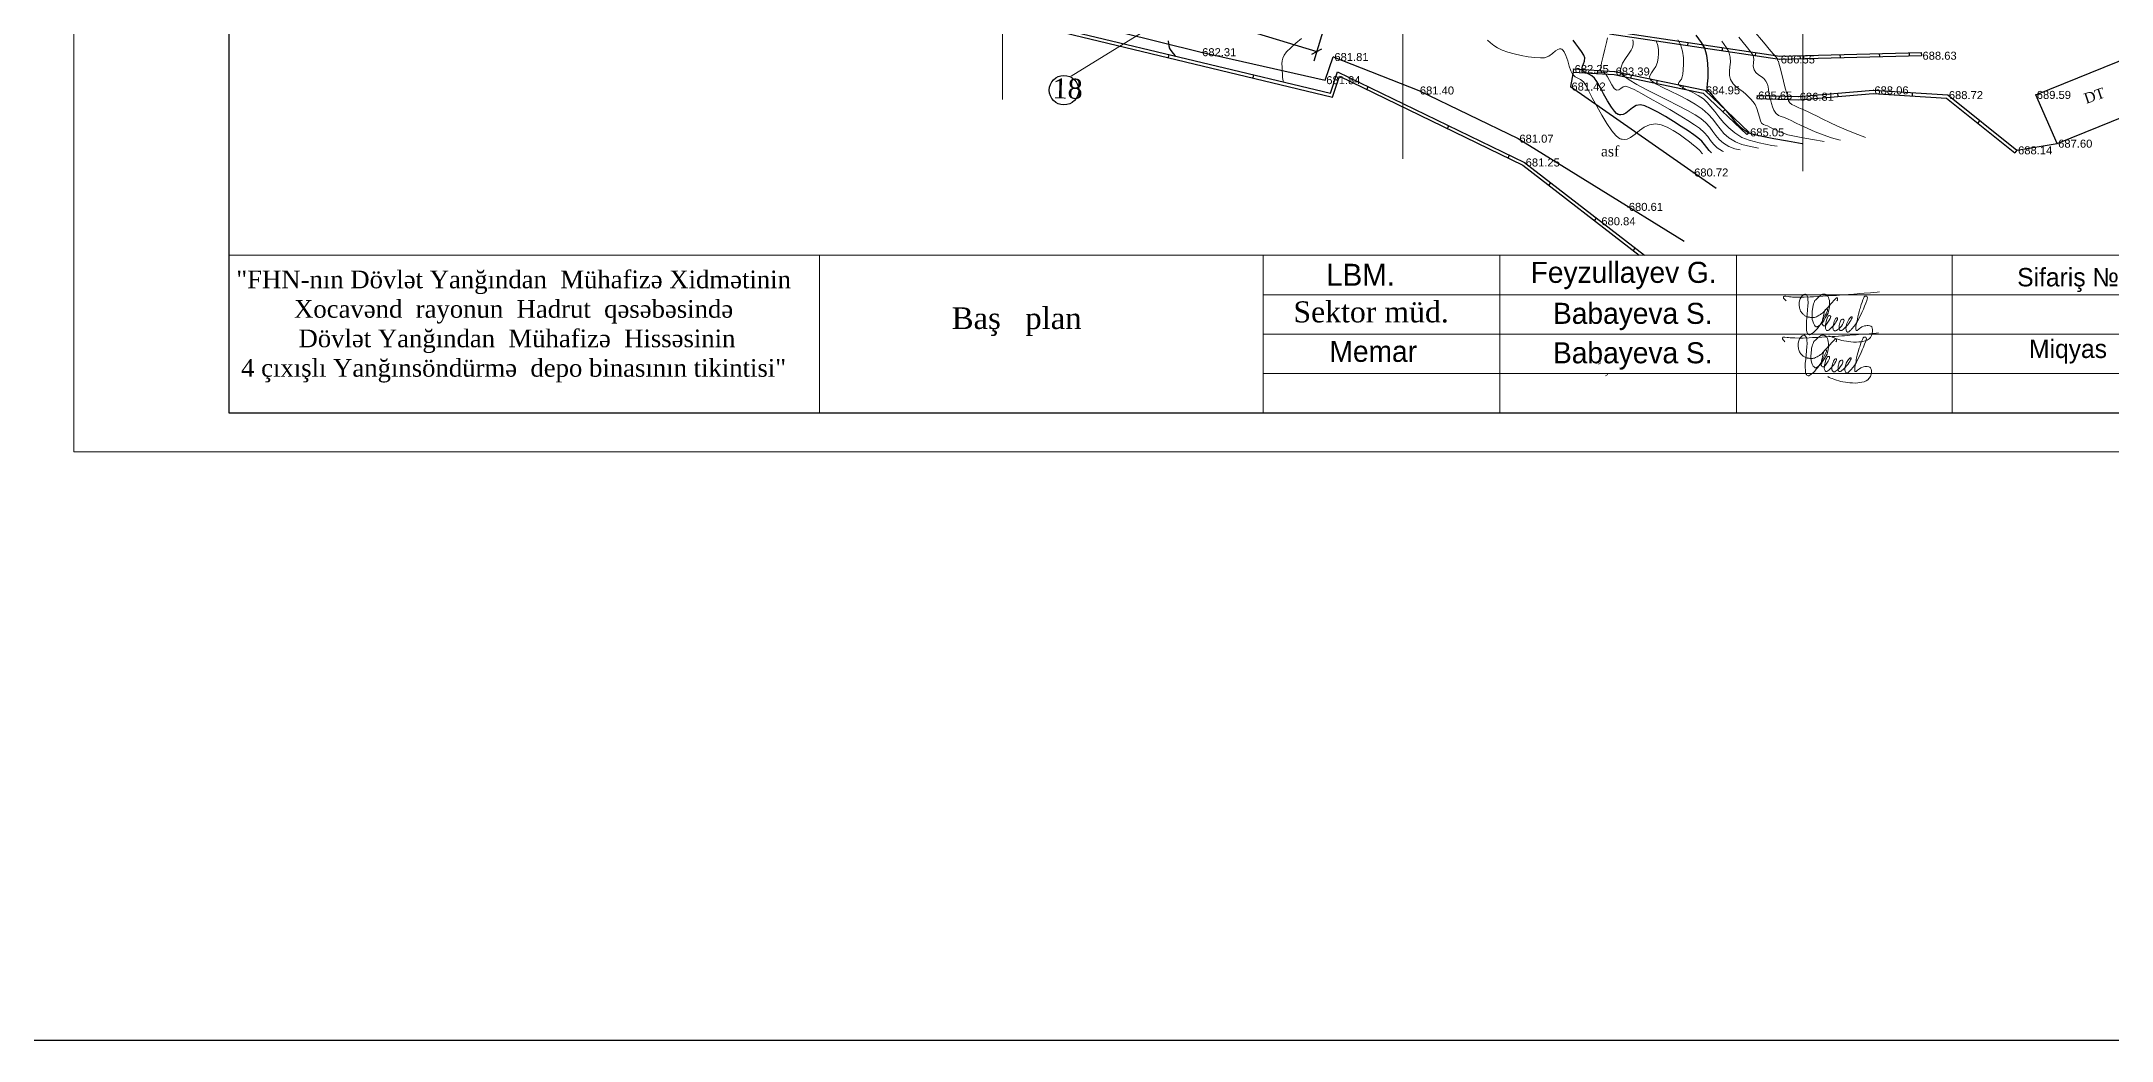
# Model space of a CAD drawing. Header units: feet. Extents: x 3381 to 683784, y 675186 to 4376258.
# Drawn here: x 683190 to 683448.7, y 4375630.3 to 4375755.2 of the extents above; entities that cross this region are included whole.
import ezdxf

# ---------------------------------------------------------------- set-up
doc = ezdxf.new("R2010")
doc.units = ezdxf.units.FT
doc.header["$MEASUREMENT"] = 0
doc.header["$PDMODE"] = 34
doc.header["$PDSIZE"] = 0.01
doc.linetypes.add('DUZ', pattern=[0])
doc.layers.get('0').update_dxf_attribs({"linetype": 'CONTINUOUS'})
doc.layers.get('Defpoints').update_dxf_attribs({"linetype": 'CONTINUOUS'})
for name, color, linetype in [('0_Point_Height', 2, 'CONTINUOUS'), ('0_Point_Point', 7, 'CONTINUOUS'), ('Layer8', 7, 'CONTINUOUS'), ('ramka', 7, 'CONTINUOUS'), ('Yazilar', 7, 'CONTINUOUS'), ('Гидроизоляция', 7, 'CONTINUOUS')]:
    doc.layers.add(name, color=color, linetype=linetype)
for name, color, linetype, lineweight in [('0_Ном._пера__110', 7, 'CONTINUOUS', 200), ('ANA HORIZONTAL', 24, 'CONTINUOUS', 30), ('das tikili_Ном._пера__29', 29, 'CONTINUOUS', 18), ('HORIZANTAL', 24, 'CONTINUOUS', 13), ('km setka', 170, 'CONTINUOUS', 15), ('перегородка_Ном._пера__1', 7, 'CONTINUOUS', 13), ('размер2_Ном._пера__1', 7, 'CONTINUOUS', 13), ('ШТАМП ЙАЗЫСЫ_Ном._пера__1_Ном._пера__1', 7, 'CONTINUOUS', 13)]:
    doc.layers.add(name, color=color, linetype=linetype, lineweight=lineweight)
doc.styles.get("Standard").update_dxf_attribs({"font": 'arial.ttf', "height": 2})
doc.styles.add('style5', font='ariall.ttf', dxfattribs={"height": 400})
doc.styles.add('Times New  Roman', font='times.ttf')
doc.styles.add('СГЕНЕРИР_СТИЛЬ_1', font='a3ar(la).ttf')
doc.styles.add('СГЕНЕРИР_СТИЛЬ_2', font='arial.ttf')
doc.dimstyles.new('ISO-25', dxfattribs={"dimtxt": 2, "dimasz": 1, "dimexe": 1.25, "dimexo": 0.625, "dimtad": 1, "dimtxsty": 'Standard', "dimblk": 'OBLIQUE', "dimcen": 2.5, "dimadec": 0, "dimazin": 0, "dimtfac": 1, "dimtmove": 0, "dimatfit": 3, "dimldrblk": 'OBLIQUE', "dimfxl": 1, "dimarcsym": 0})

# ---------------------------------------------------------------- blocks, each defined once
blk = doc.blocks.new('_Oblique')
at = {"color": 0, "linetype": 'ByBlock', "lineweight": -2}
blk.add_line((-0.5, -0.5), (0.5, 0.5), dxfattribs=at)
blk = doc.blocks.new('*D132')
at = {"color": 0, "lineweight": -2, "transparency": 16777216}
for p, q in [((683258.51, 4375785.67), (683257, 4375780.71)), ((683257.36, 4375781.9), (683349.36, 4375753.9)), ((683350.51, 4375757.67), (683349, 4375752.71))]:
    blk.add_line(p, q, dxfattribs=at)
at = {"layer": 'Defpoints', "color": 0, "lineweight": 30, "transparency": 16777216}
for p in [(683258.69, 4375786.27), (683350.69, 4375758.27), (683349.36, 4375753.9)]:
    blk.add_point(p, dxfattribs=at)
at = {"color": 0, "lineweight": -2, "transparency": 16777216}
for p, rotation in [((683257.36, 4375781.9), 163.072486935853), ((683349.36, 4375753.9), 343.072486935853)]:
    blk.add_blockref('_Oblique', p, dxfattribs=dict(at, rotation=rotation))
at = {"color": 0, "lineweight": 18, "transparency": 16777216, "insert": (683303.89, 4375769.65), "char_height": 2, "attachment_point": 5, "rotation": 343.0725}
blk.add_mtext('96,17', dxfattribs=at)

msp = doc.modelspace()

# ---------------------------------------------------------------- linework, layer by layer
at = {"linetype": 'Continuous'}
for p, q in [((683385.944, 4375756.105, 683.035), (683407.213, 4375752.924, 686.546)), ((683386.003, 4375756.501, 683.035), (683407.238, 4375753.325, 686.54)), ((683395.723, 4375755.047), (683395.708, 4375754.645)), ((683330.869, 4375753.529), (683330.789, 4375753.137)), ((683400.049, 4375754.4), (683400.018, 4375754)), ((683404.212, 4375753.777), (683404.166, 4375753.38)), ((683407.213, 4375752.924, 686.546), (683424.927, 4375753.388, 688.633)), ((683407.238, 4375753.325, 686.55), (683424.917, 4375753.788, 688.633)), ((683409.754, 4375753.391), (683409.781, 4375752.991)), ((683414.733, 4375753.521), (683414.763, 4375753.122)), ((683419.658, 4375753.65), (683419.694, 4375753.251)), ((683423.387, 4375753.748), (683423.414, 4375753.348)), ((683424.917, 4375753.788, 688.633), (683424.927, 4375753.388, 688.633)), ((683439.212, 4375748.492, 689.594), (683451.251, 4375753.356, 688.984)), ((683341.44, 4375750.99), (683341.36, 4375750.598)), ((683381.452, 4375751.724, 682.253), (683381.428, 4375751.325, 682.253)), ((683381.428, 4375751.325, 682.253), (683386.522, 4375751.023, 683.381)), ((683381.452, 4375751.724, 682.253), (683386.575, 4375751.42, 683.387)), ((683384.433, 4375751.547), (683384.409, 4375751.148)), ((683386.522, 4375751.023, 683.391), (683397.664, 4375748.696, 684.937)), ((683386.575, 4375751.42, 683.387), (683397.857, 4375749.064, 684.952)), ((683388.664, 4375750.984), (683388.6, 4375750.589)), ((683391.909, 4375750.306), (683391.838, 4375749.912)), ((683395.142, 4375749.631), (683395.068, 4375749.238)), ((683355.752, 4375749.531), (683355.604, 4375749.158)), ((683397.664, 4375748.696, 684.953), (683403.105, 4375743.524, 685.052)), ((683397.857, 4375749.064, 684.952), (683403.381, 4375743.814, 685.052)), ((683404.39, 4375748.412, 685.649), (683404.378, 4375748.012, 685.649)), ((683404.378, 4375748.012, 685.649), (683409.615, 4375747.862, 686.811)), ((683404.39, 4375748.412, 685.649), (683409.581, 4375748.26, 686.811)), ((683407.132, 4375748.332), (683407.129, 4375747.933)), ((683409.581, 4375748.26, 686.811), (683418.916, 4375749.061, 688.063)), ((683409.615, 4375747.862, 686.811), (683418.92, 4375748.66, 688.059)), ((683414.459, 4375748.679), (683414.501, 4375748.281)), ((683418.916, 4375749.061, 688.063), (683428.22, 4375748.469, 688.715)), ((683418.92, 4375748.66, 688.065), (683428.069, 4375748.078, 688.706)), ((683423.785, 4375748.751), (683423.78, 4375748.351)), ((683428.069, 4375748.078, 688.708), (683436.625, 4375741.251, 688.136)), ((683428.22, 4375748.469, 688.715), (683436.874, 4375741.564, 688.136)), ((683441.883, 4375742.398, 687.604), (683439.212, 4375748.492, 689.594)), ((683441.883, 4375742.398, 687.604), (683453.922, 4375747.262, 686.994)), ((683365.845, 4375744.644), (683365.698, 4375744.27)), ((683400.409, 4375746.638), (683400.125, 4375746.356)), ((683432.205, 4375745.289), (683431.975, 4375744.961)), ((683403.381, 4375743.814, 685.052), (683403.105, 4375743.524, 685.052)), ((683436.874, 4375741.564, 688.136), (683441.883, 4375742.398, 687.604)), ((683373.43, 4375740.971), (683373.274, 4375740.602)), ((683436.874, 4375741.564, 688.136), (683436.625, 4375741.251, 688.136)), ((683378.587, 4375737.527), (683378.372, 4375737.188)), ((683384.273, 4375733.119, 296.602), (683384.055, 4375732.782, 296.602)), ((683389.128, 4375729.356, 680.72), (683388.918, 4375729.012, 680.72))]:
    msp.add_line(p, q, dxfattribs=at)
at = {"color": 30, "linetype": 'Continuous'}
for p, q in [((683381.428, 4375751.325, 682.253), (683381.058, 4375749.535, 681.419)), ((683381.058, 4375749.535, 681.419), (683399.275, 4375736.824))]:
    msp.add_line(p, q, dxfattribs=at)
at = {"color": 2, "lineweight": 30}
msp.add_lwpolyline([(683070.69, 4376057.484), (683698.488, 4376057.484), (683698.488, 4375630.299), (683070.69, 4375630.299)], close=True, dxfattribs=at)
at = {"color": 30, "linetype": 'Continuous', "elevation": 684.227}
msp.add_lwpolyline([(683217.122, 4375782.929), (683241.078, 4375777.348), (683263.208, 4375771.592), (683282.147, 4375767.018), (683293.945, 4375764.02), (683334.903, 4375753.827), (683350.415, 4375750.334), (683351.431, 4375753.225), (683362.113, 4375749.043), (683374.548, 4375743.023), (683395.262, 4375730.22)], dxfattribs=at)
at = {"linetype": 'Continuous', "elevation": 684.355}
for points in [[(683240.816, 4375775.737), (683264.121, 4375770.082), (683319.011, 4375756.376), (683351.078, 4375748.676), (683351.974, 4375751.361), (683375.335, 4375740.048), (683390.307, 4375728.442)], [(683240.752, 4375775.341), (683264.025, 4375769.694), (683318.916, 4375755.988), (683351.341, 4375748.201), (683352.209, 4375750.802), (683375.123, 4375739.706), (683389.654, 4375728.442)]]:
    msp.add_lwpolyline(points, dxfattribs=at)
at = {"color": 7, "lineweight": 20}
msp.add_lwpolyline([(683334.861, 4375762.877), (683329.339, 4375758.151), (683331.243, 4375758.564), (683318.654, 4375750.799)], dxfattribs=at)
at = {"color": 5, "lineweight": 15}
for points in [[(683408.016, 4375722.729), (683407.853, 4375722.901), (683407.776, 4375722.981), (683407.707, 4375723.095), (683407.693, 4375723.16), (683407.693, 4375723.25), (683407.756, 4375723.306), (683407.814, 4375723.328), (683407.894, 4375723.328), (683408, 4375723.323), (683408.286, 4375723.28), (683408.445, 4375723.256), (683408.648, 4375723.235), (683408.834, 4375723.216), (683409.087, 4375723.216), (683409.265, 4375723.216), (683409.903, 4375723.203), (683410.283, 4375723.203), (683411.034, 4375723.235), (683411.457, 4375723.264), (683411.999, 4375723.296), (683412.604, 4375723.331), (683412.934, 4375723.352), (683413.248, 4375723.372), (683413.926, 4375723.419), (683414.306, 4375723.419), (683415.116, 4375723.475), (683415.456, 4375723.499), (683415.812, 4375723.523), (683416.469, 4375723.595), (683416.892, 4375723.63), (683417.218, 4375723.648), (683417.785, 4375723.695), (683418.55, 4375723.732), (683418.984, 4375723.774), (683419.406, 4375723.82), (683419.685, 4375723.871)], [(683414.368, 4375722.724), (683414.438, 4375722.824), (683414.438, 4375722.94), (683414.438, 4375722.94), (683414.438, 4375723.102), (683414.31, 4375723.102), (683414.159, 4375722.963), (683414.159, 4375722.963), (683414.039, 4375722.829), (683413.946, 4375722.726), (683413.802, 4375722.566), (683413.702, 4375722.455), (683413.588, 4375722.329), (683413.485, 4375722.214), (683413.381, 4375722.099), (683413.267, 4375721.972), (683413.149, 4375721.841), (683413.036, 4375721.715), (683412.8, 4375721.453), (683412.608, 4375721.24), (683412.505, 4375721.168), (683412.411, 4375721.103), (683412.316, 4375721.036), (683412.246, 4375720.988), (683412.166, 4375720.933), (683412.046, 4375720.868), (683411.93, 4375720.809), (683411.829, 4375720.758), (683411.695, 4375720.713), (683411.582, 4375720.675), (683411.474, 4375720.657), (683411.379, 4375720.657), (683411.29, 4375720.657), (683411.204, 4375720.662), (683411.134, 4375720.666), (683411.051, 4375720.677), (683410.966, 4375720.689), (683410.888, 4375720.7), (683410.822, 4375720.713), (683410.765, 4375720.723), (683410.715, 4375720.732), (683410.629, 4375720.768), (683410.531, 4375720.808), (683410.453, 4375720.841), (683410.374, 4375720.886), (683410.3, 4375720.936), (683410.229, 4375720.991), (683410.165, 4375721.053), (683410.103, 4375721.115), (683410.031, 4375721.189), (683409.956, 4375721.268), (683409.896, 4375721.362), (683409.832, 4375721.464), (683409.77, 4375721.627), (683409.737, 4375721.742), (683409.711, 4375721.83), (683409.692, 4375721.962), (683409.666, 4375722.171), (683409.655, 4375722.403), (683409.667, 4375722.579), (683409.729, 4375722.853), (683409.783, 4375722.984), (683409.84, 4375723.12), (683409.924, 4375723.246), (683410.041, 4375723.375), (683410.147, 4375723.472), (683410.248, 4375723.534), (683410.357, 4375723.571), (683410.435, 4375723.57), (683410.509, 4375723.533), (683410.597, 4375723.45), (683410.684, 4375723.259), (683410.727, 4375723.118), (683410.746, 4375722.927), (683410.767, 4375722.521), (683410.747, 4375722.09), (683410.711, 4375721.657), (683410.643, 4375721.009), (683410.617, 4375720.755), (683410.601, 4375720.54), (683410.576, 4375720.301), (683410.557, 4375720.013), (683410.557, 4375719.759), (683410.554, 4375719.485), (683410.564, 4375719.248), (683410.572, 4375719.06), (683410.597, 4375718.888), (683410.631, 4375718.758), (683410.685, 4375718.671), (683410.76, 4375718.579), (683410.839, 4375718.518), (683410.911, 4375718.496), (683410.977, 4375718.496), (683411.049, 4375718.527), (683411.124, 4375718.575), (683411.227, 4375718.646), (683411.328, 4375718.715), (683411.43, 4375718.793), (683411.574, 4375718.92), (683411.745, 4375719.088), (683411.929, 4375719.302), (683412.103, 4375719.526), (683412.266, 4375719.761), (683412.494, 4375720.083), (683412.595, 4375720.27), (683412.752, 4375720.602), (683412.877, 4375720.851), (683413.015, 4375721.124), (683413.146, 4375721.424), (683413.197, 4375721.54), (683413.209, 4375721.607), (683413.2, 4375721.645), (683413.18, 4375721.685), (683413.144, 4375721.713), (683413.101, 4375721.729), (683413.069, 4375721.729), (683413.009, 4375721.71), (683412.933, 4375721.654), (683412.87, 4375721.531), (683412.837, 4375721.417), (683412.794, 4375721.247), (683412.752, 4375721.082), (683412.698, 4375720.867), (683412.626, 4375720.543), (683412.586, 4375720.322), (683412.535, 4375720.034), (683412.532, 4375719.901), (683412.562, 4375719.783), (683412.631, 4375719.666), (683412.698, 4375719.614), (683412.779, 4375719.606), (683412.859, 4375719.631), (683412.966, 4375719.707), (683413.067, 4375719.817), (683413.255, 4375720.06), (683413.414, 4375720.318), (683413.535, 4375720.555), (683413.577, 4375720.657), (683413.592, 4375720.767), (683413.573, 4375720.845), (683413.517, 4375720.887), (683413.459, 4375720.903), (683413.39, 4375720.903), (683413.33, 4375720.875), (683413.287, 4375720.83), (683413.241, 4375720.756), (683413.188, 4375720.65), (683413.139, 4375720.517), (683413.086, 4375720.334), (683413.024, 4375720.121), (683412.983, 4375719.935), (683412.963, 4375719.801), (683412.939, 4375719.585), (683412.929, 4375719.43), (683412.946, 4375719.294), (683412.986, 4375719.19), (683413.021, 4375719.102), (683413.069, 4375719.051), (683413.122, 4375719.021), (683413.205, 4375719.017), (683413.26, 4375719.035), (683413.363, 4375719.092), (683413.491, 4375719.199), (683413.626, 4375719.334), (683413.736, 4375719.445), (683413.969, 4375719.699), (683414.151, 4375719.913), (683414.249, 4375720.065), (683414.368, 4375720.283), (683414.434, 4375720.427), (683414.463, 4375720.51), (683414.449, 4375720.564), (683414.419, 4375720.601), (683414.374, 4375720.617), (683414.306, 4375720.613), (683414.257, 4375720.582), (683414.203, 4375720.522), (683414.144, 4375720.43), (683414.094, 4375720.326), (683414.022, 4375720.15), (683413.969, 4375719.972), (683413.926, 4375719.74), (683413.888, 4375719.53), (683413.874, 4375719.363), (683413.881, 4375719.25), (683413.913, 4375719.175), (683413.962, 4375719.091), (683414.016, 4375719.034), (683414.079, 4375718.986), (683414.114, 4375718.98), (683414.163, 4375718.98), (683414.235, 4375719.007), (683414.328, 4375719.054), (683414.481, 4375719.158), (683414.606, 4375719.261), (683414.776, 4375719.421), (683414.923, 4375719.594), (683415.072, 4375719.803), (683415.144, 4375719.939), (683415.198, 4375720.066), (683415.238, 4375720.178), (683415.256, 4375720.285), (683415.246, 4375720.38), (683415.205, 4375720.427), (683415.148, 4375720.46), (683415.077, 4375720.46), (683414.971, 4375720.42), (683414.877, 4375720.319), (683414.806, 4375720.208), (683414.763, 4375720.083), (683414.73, 4375719.983), (683414.691, 4375719.833), (683414.665, 4375719.673), (683414.651, 4375719.577), (683414.644, 4375719.425), (683414.642, 4375719.335), (683414.652, 4375719.219), (683414.685, 4375719.14), (683414.722, 4375719.083), (683414.766, 4375719.04), (683414.829, 4375719.02), (683414.885, 4375719.02), (683414.964, 4375719.037), (683415.03, 4375719.082), (683415.139, 4375719.173), (683415.288, 4375719.295), (683415.526, 4375719.532), (683415.723, 4375719.745), (683415.866, 4375719.911), (683415.99, 4375720.106), (683416.1, 4375720.277), (683416.21, 4375720.481), (683416.268, 4375720.601), (683416.283, 4375720.674), (683416.263, 4375720.725), (683416.222, 4375720.742), (683416.164, 4375720.734), (683416.115, 4375720.696), (683416.041, 4375720.62), (683415.957, 4375720.517), (683415.873, 4375720.414), (683415.773, 4375720.26), (683415.678, 4375720.067), (683415.622, 4375719.912), (683415.581, 4375719.753), (683415.544, 4375719.591), (683415.513, 4375719.432), (683415.504, 4375719.283), (683415.513, 4375719.187), (683415.537, 4375719.062), (683415.574, 4375718.973), (683415.616, 4375718.903), (683415.671, 4375718.845), (683415.731, 4375718.824), (683415.796, 4375718.835), (683415.848, 4375718.876), (683415.952, 4375718.957), (683416.039, 4375719.03), (683416.09, 4375719.083), (683416.161, 4375719.15), (683416.293, 4375719.294), (683416.481, 4375719.539), (683416.697, 4375719.776), (683416.944, 4375720.207), (683417.137, 4375720.567), (683417.497, 4375721.29), (683417.678, 4375721.715), (683417.816, 4375722.063), (683417.965, 4375722.457), (683418.105, 4375722.803), (683418.194, 4375723.116), (683418.171, 4375723.245), (683418.12, 4375723.307), (683418.032, 4375723.334), (683417.954, 4375723.338), (683417.87, 4375723.315), (683417.796, 4375723.248), (683417.692, 4375723.046), (683417.621, 4375722.848), (683417.51, 4375722.568), (683417.414, 4375722.287), (683417.357, 4375722.107), (683417.306, 4375721.951), (683417.258, 4375721.803), (683417.201, 4375721.603), (683417.138, 4375721.379), (683417.049, 4375721.068), (683416.969, 4375720.727), (683416.929, 4375720.485), (683416.893, 4375720.262), (683416.782, 4375719.769), (683416.753, 4375719.529), (683416.744, 4375719.324), (683416.744, 4375719.196), (683416.756, 4375719.069), (683416.778, 4375719.045), (683416.815, 4375719.032), (683416.863, 4375719.032), (683416.907, 4375719.042), (683416.944, 4375719.068), (683417.073, 4375719.175), (683417.207, 4375719.275), (683417.311, 4375719.353), (683417.486, 4375719.475), (683417.613, 4375719.543), (683417.827, 4375719.615), (683417.973, 4375719.639), (683418.159, 4375719.65), (683418.291, 4375719.65), (683418.489, 4375719.626), (683418.622, 4375719.58), (683418.717, 4375719.481), (683418.785, 4375719.322), (683418.806, 4375719.151), (683418.806, 4375718.956), (683418.779, 4375718.674), (683418.699, 4375718.422), (683418.553, 4375718.18), (683418.389, 4375718.003), (683418.159, 4375717.846), (683417.894, 4375717.735), (683417.626, 4375717.682), (683417.376, 4375717.632), (683417.12, 4375717.6), (683416.804, 4375717.585), (683416.456, 4375717.59), (683416.099, 4375717.614), (683415.844, 4375717.643), (683415.573, 4375717.683), (683415.233, 4375717.741), (683415.004, 4375717.794), (683414.729, 4375717.858), (683414.465, 4375717.934), (683414.209, 4375718.022), (683414.113, 4375718.07), (683413.929, 4375718.142), (683413.763, 4375718.209), (683413.556, 4375718.292), (683413.362, 4375718.39)], [(683412.573, 4375723.577), (683412.573, 4375723.577), (683412.573, 4375723.577), (683412.573, 4375723.577), (683412.573, 4375723.577), (683412.573, 4375723.577), (683412.474, 4375723.545), (683412.283, 4375723.377), (683412.13, 4375723.242), (683411.985, 4375723.114), (683411.899, 4375723.039), (683411.809, 4375722.96), (683411.715, 4375722.879), (683411.622, 4375722.775), (683411.562, 4375722.669), (683411.516, 4375722.545), (683411.451, 4375722.371), (683411.393, 4375722.178), (683411.348, 4375721.95), (683411.314, 4375721.663), (683411.293, 4375721.455), (683411.276, 4375721.257), (683411.263, 4375720.98), (683411.263, 4375720.706), (683411.292, 4375720.408), (683411.346, 4375720.187), (683411.426, 4375719.95), (683411.549, 4375719.707), (683411.644, 4375719.593), (683411.725, 4375719.522), (683411.786, 4375719.498), (683411.846, 4375719.491), (683411.9, 4375719.491), (683411.959, 4375719.518), (683412.086, 4375719.596), (683412.326, 4375719.766), (683412.492, 4375719.908), (683412.626, 4375720.059), (683412.718, 4375720.261), (683412.952, 4375720.664), (683413.151, 4375720.979), (683413.288, 4375721.209), (683413.334, 4375721.444), (683413.41, 4375721.747), (683413.455, 4375722.054), (683413.444, 4375722.232), (683413.444, 4375722.516), (683413.427, 4375722.796), (683413.368, 4375722.979), (683413.314, 4375723.152), (683413.225, 4375723.326), (683413.115, 4375723.447), (683413.003, 4375723.527), (683412.915, 4375723.581), (683412.763, 4375723.581), (683412.573, 4375723.577)], [(683407.881, 4375717.614), (683407.718, 4375717.786), (683407.641, 4375717.867), (683407.572, 4375717.98), (683407.558, 4375718.046), (683407.558, 4375718.136), (683407.621, 4375718.191), (683407.68, 4375718.214), (683407.759, 4375718.214), (683407.865, 4375718.208), (683408.151, 4375718.165), (683408.31, 4375718.141), (683408.513, 4375718.12), (683408.699, 4375718.101), (683408.952, 4375718.101), (683409.13, 4375718.101), (683409.768, 4375718.089), (683410.149, 4375718.089), (683410.9, 4375718.12), (683411.322, 4375718.15), (683411.864, 4375718.181), (683412.47, 4375718.216), (683412.799, 4375718.237), (683413.114, 4375718.257), (683413.791, 4375718.305), (683414.171, 4375718.305), (683414.981, 4375718.36), (683415.322, 4375718.384), (683415.677, 4375718.408), (683416.334, 4375718.481), (683416.757, 4375718.515), (683417.083, 4375718.533), (683417.65, 4375718.58), (683418.415, 4375718.618), (683418.85, 4375718.659), (683419.271, 4375718.705), (683419.551, 4375718.756)], [(683414.234, 4375717.609), (683414.303, 4375717.709), (683414.303, 4375717.825), (683414.303, 4375717.825), (683414.303, 4375717.988), (683414.175, 4375717.988), (683414.025, 4375717.848), (683414.025, 4375717.848), (683413.904, 4375717.715), (683413.811, 4375717.611), (683413.667, 4375717.451), (683413.567, 4375717.34), (683413.454, 4375717.214), (683413.35, 4375717.099), (683413.247, 4375716.984), (683413.132, 4375716.857), (683413.014, 4375716.726), (683412.901, 4375716.601), (683412.665, 4375716.338), (683412.474, 4375716.125), (683412.371, 4375716.054), (683412.276, 4375715.988), (683412.181, 4375715.922), (683412.111, 4375715.873), (683412.032, 4375715.818), (683411.912, 4375715.753), (683411.796, 4375715.694), (683411.695, 4375715.643), (683411.56, 4375715.598), (683411.447, 4375715.56), (683411.34, 4375715.543), (683411.245, 4375715.543), (683411.156, 4375715.543), (683411.069, 4375715.547), (683411, 4375715.551), (683410.916, 4375715.563), (683410.831, 4375715.575), (683410.753, 4375715.586), (683410.688, 4375715.598), (683410.631, 4375715.608), (683410.581, 4375715.618), (683410.494, 4375715.653), (683410.396, 4375715.694), (683410.318, 4375715.726), (683410.24, 4375715.771), (683410.165, 4375715.821), (683410.094, 4375715.877), (683410.031, 4375715.938), (683409.969, 4375716.001), (683409.896, 4375716.074), (683409.821, 4375716.153), (683409.762, 4375716.247), (683409.697, 4375716.35), (683409.635, 4375716.512), (683409.603, 4375716.627), (683409.576, 4375716.715), (683409.557, 4375716.847), (683409.531, 4375717.056), (683409.521, 4375717.288), (683409.533, 4375717.464), (683409.594, 4375717.738), (683409.648, 4375717.87), (683409.706, 4375718.005), (683409.789, 4375718.132), (683409.906, 4375718.26), (683410.013, 4375718.357), (683410.113, 4375718.419), (683410.222, 4375718.456), (683410.3, 4375718.456), (683410.374, 4375718.418), (683410.462, 4375718.335), (683410.55, 4375718.144), (683410.592, 4375718.003), (683410.611, 4375717.812), (683410.632, 4375717.406), (683410.613, 4375716.975), (683410.576, 4375716.542), (683410.509, 4375715.895), (683410.483, 4375715.64), (683410.466, 4375715.426), (683410.441, 4375715.187), (683410.422, 4375714.898), (683410.422, 4375714.645), (683410.42, 4375714.37), (683410.43, 4375714.133), (683410.438, 4375713.946), (683410.462, 4375713.773), (683410.496, 4375713.643), (683410.551, 4375713.556), (683410.625, 4375713.465), (683410.704, 4375713.403), (683410.776, 4375713.382), (683410.842, 4375713.381), (683410.914, 4375713.412), (683410.989, 4375713.46), (683411.092, 4375713.531), (683411.193, 4375713.601), (683411.295, 4375713.678), (683411.439, 4375713.805), (683411.61, 4375713.973), (683411.794, 4375714.187), (683411.969, 4375714.411), (683412.132, 4375714.646), (683412.36, 4375714.969), (683412.46, 4375715.155), (683412.617, 4375715.487), (683412.742, 4375715.736), (683412.88, 4375716.009), (683413.012, 4375716.309), (683413.062, 4375716.426), (683413.074, 4375716.492), (683413.065, 4375716.53), (683413.045, 4375716.57), (683413.009, 4375716.598), (683412.966, 4375716.614), (683412.934, 4375716.614), (683412.875, 4375716.595), (683412.798, 4375716.539), (683412.736, 4375716.417), (683412.703, 4375716.302), (683412.659, 4375716.132), (683412.617, 4375715.967), (683412.563, 4375715.752), (683412.491, 4375715.428), (683412.451, 4375715.207), (683412.401, 4375714.919), (683412.398, 4375714.786), (683412.427, 4375714.668), (683412.496, 4375714.551), (683412.563, 4375714.5), (683412.644, 4375714.492), (683412.724, 4375714.516), (683412.831, 4375714.593), (683412.932, 4375714.702), (683413.121, 4375714.945), (683413.279, 4375715.203), (683413.401, 4375715.44), (683413.442, 4375715.542), (683413.458, 4375715.653), (683413.438, 4375715.73), (683413.383, 4375715.772), (683413.324, 4375715.788), (683413.255, 4375715.788), (683413.196, 4375715.76), (683413.152, 4375715.716), (683413.106, 4375715.641), (683413.053, 4375715.536), (683413.005, 4375715.402), (683412.952, 4375715.219), (683412.889, 4375715.006), (683412.849, 4375714.821), (683412.828, 4375714.686), (683412.804, 4375714.471), (683412.794, 4375714.316), (683412.811, 4375714.179), (683412.852, 4375714.076), (683412.887, 4375713.987), (683412.934, 4375713.936), (683412.987, 4375713.906), (683413.071, 4375713.903), (683413.125, 4375713.92), (683413.228, 4375713.977), (683413.357, 4375714.084), (683413.491, 4375714.219), (683413.602, 4375714.331), (683413.834, 4375714.584), (683414.017, 4375714.798), (683414.114, 4375714.95), (683414.233, 4375715.169), (683414.3, 4375715.312), (683414.328, 4375715.395), (683414.314, 4375715.45), (683414.284, 4375715.486), (683414.239, 4375715.502), (683414.172, 4375715.498), (683414.122, 4375715.467), (683414.069, 4375715.407), (683414.009, 4375715.315), (683413.959, 4375715.212), (683413.887, 4375715.035), (683413.834, 4375714.857), (683413.792, 4375714.625), (683413.753, 4375714.416), (683413.74, 4375714.248), (683413.746, 4375714.135), (683413.778, 4375714.06), (683413.827, 4375713.977), (683413.882, 4375713.919), (683413.944, 4375713.872), (683413.979, 4375713.865), (683414.028, 4375713.865), (683414.1, 4375713.892), (683414.194, 4375713.939), (683414.346, 4375714.043), (683414.471, 4375714.146), (683414.641, 4375714.306), (683414.788, 4375714.479), (683414.937, 4375714.688), (683415.009, 4375714.824), (683415.063, 4375714.951), (683415.103, 4375715.063), (683415.122, 4375715.17), (683415.112, 4375715.266), (683415.07, 4375715.313), (683415.013, 4375715.345), (683414.943, 4375715.345), (683414.837, 4375715.305), (683414.743, 4375715.204), (683414.671, 4375715.093), (683414.629, 4375714.968), (683414.595, 4375714.869), (683414.557, 4375714.719), (683414.531, 4375714.559), (683414.516, 4375714.463), (683414.509, 4375714.31), (683414.507, 4375714.22), (683414.517, 4375714.104), (683414.55, 4375714.026), (683414.587, 4375713.968), (683414.632, 4375713.925), (683414.694, 4375713.905), (683414.75, 4375713.905), (683414.829, 4375713.922), (683414.895, 4375713.968), (683415.005, 4375714.058), (683415.153, 4375714.181), (683415.391, 4375714.417), (683415.588, 4375714.63), (683415.731, 4375714.796), (683415.856, 4375714.991), (683415.965, 4375715.162), (683416.075, 4375715.366), (683416.134, 4375715.486), (683416.148, 4375715.56), (683416.128, 4375715.611), (683416.087, 4375715.627), (683416.029, 4375715.619), (683415.981, 4375715.581), (683415.906, 4375715.505), (683415.822, 4375715.402), (683415.739, 4375715.299), (683415.638, 4375715.146), (683415.543, 4375714.952), (683415.487, 4375714.797), (683415.446, 4375714.638), (683415.409, 4375714.477), (683415.379, 4375714.317), (683415.369, 4375714.168), (683415.378, 4375714.072), (683415.402, 4375713.947), (683415.44, 4375713.858), (683415.482, 4375713.788), (683415.536, 4375713.73), (683415.596, 4375713.709), (683415.661, 4375713.721), (683415.714, 4375713.761), (683415.818, 4375713.842), (683415.904, 4375713.915), (683415.956, 4375713.968), (683416.026, 4375714.035), (683416.159, 4375714.179), (683416.346, 4375714.424), (683416.563, 4375714.661), (683416.809, 4375715.093), (683417.002, 4375715.453), (683417.362, 4375716.176), (683417.544, 4375716.601), (683417.681, 4375716.948), (683417.831, 4375717.342), (683417.97, 4375717.689), (683418.059, 4375718.001), (683418.036, 4375718.131), (683417.985, 4375718.192), (683417.897, 4375718.219), (683417.819, 4375718.223), (683417.736, 4375718.2), (683417.661, 4375718.133), (683417.557, 4375717.931), (683417.486, 4375717.733), (683417.375, 4375717.453), (683417.28, 4375717.172), (683417.222, 4375716.992), (683417.171, 4375716.836), (683417.123, 4375716.688), (683417.067, 4375716.488), (683417.003, 4375716.264), (683416.915, 4375715.953), (683416.834, 4375715.612), (683416.794, 4375715.37), (683416.758, 4375715.147), (683416.647, 4375714.654), (683416.618, 4375714.414), (683416.609, 4375714.209), (683416.609, 4375714.081), (683416.622, 4375713.954), (683416.643, 4375713.93), (683416.68, 4375713.918), (683416.728, 4375713.918), (683416.772, 4375713.927), (683416.81, 4375713.953), (683416.938, 4375714.06), (683417.072, 4375714.16), (683417.177, 4375714.238), (683417.352, 4375714.36), (683417.478, 4375714.428), (683417.692, 4375714.5), (683417.838, 4375714.524), (683418.025, 4375714.535), (683418.157, 4375714.535), (683418.354, 4375714.511), (683418.487, 4375714.465), (683418.582, 4375714.366), (683418.651, 4375714.207), (683418.672, 4375714.036), (683418.672, 4375713.841), (683418.645, 4375713.559), (683418.565, 4375713.307), (683418.418, 4375713.066), (683418.254, 4375712.888), (683418.024, 4375712.731), (683417.759, 4375712.62), (683417.492, 4375712.567), (683417.241, 4375712.518), (683416.985, 4375712.485), (683416.67, 4375712.471), (683416.322, 4375712.476), (683415.964, 4375712.5), (683415.709, 4375712.528), (683415.439, 4375712.569), (683415.099, 4375712.627), (683414.87, 4375712.679), (683414.594, 4375712.743), (683414.331, 4375712.819), (683414.074, 4375712.908), (683413.978, 4375712.955), (683413.794, 4375713.028), (683413.628, 4375713.094), (683413.421, 4375713.178), (683413.227, 4375713.276)], [(683412.438, 4375718.462), (683412.438, 4375718.462), (683412.438, 4375718.462), (683412.438, 4375718.462), (683412.438, 4375718.462), (683412.438, 4375718.462), (683412.339, 4375718.43), (683412.148, 4375718.262), (683411.995, 4375718.127), (683411.85, 4375717.999), (683411.764, 4375717.924), (683411.674, 4375717.846), (683411.58, 4375717.764), (683411.488, 4375717.66), (683411.427, 4375717.554), (683411.382, 4375717.43), (683411.316, 4375717.256), (683411.258, 4375717.063), (683411.213, 4375716.835), (683411.179, 4375716.548), (683411.159, 4375716.34), (683411.141, 4375716.142), (683411.129, 4375715.865), (683411.129, 4375715.591), (683411.158, 4375715.293), (683411.211, 4375715.073), (683411.292, 4375714.836), (683411.414, 4375714.593), (683411.509, 4375714.478), (683411.59, 4375714.408), (683411.651, 4375714.383), (683411.711, 4375714.376), (683411.766, 4375714.376), (683411.824, 4375714.403), (683411.952, 4375714.481), (683412.191, 4375714.651), (683412.357, 4375714.793), (683412.491, 4375714.944), (683412.583, 4375715.146), (683412.817, 4375715.549), (683413.017, 4375715.864), (683413.153, 4375716.094), (683413.2, 4375716.329), (683413.275, 4375716.633), (683413.32, 4375716.939), (683413.31, 4375717.117), (683413.31, 4375717.401), (683413.292, 4375717.681), (683413.233, 4375717.864), (683413.179, 4375718.038), (683413.09, 4375718.212), (683412.98, 4375718.332), (683412.868, 4375718.412), (683412.78, 4375718.466), (683412.628, 4375718.466), (683412.438, 4375718.462)]]:
    msp.add_lwpolyline(points, dxfattribs=at)
at = {"color": 7, "linetype": 'DUZ', "lineweight": 25}
msp.add_circle((683317.77, 4375749.073, 9660.188), 1.846, dxfattribs=at)
at = {"layer": '0_Point_Point'}
for p in [(683334.903, 4375753.827, 682.313), (683351.431, 4375753.225, 681.814), (683407.213, 4375752.924, 686.546), (683424.927, 4375753.388, 688.633), (683350.415, 4375750.334, 681.835), (683381.452, 4375751.724, 682.253), (683386.575, 4375751.42, 683.387), (683362.113, 4375749.043, 681.397), (683381.058, 4375749.535, 681.419), (683397.857, 4375749.064, 684.952), (683404.39, 4375748.412, 685.649), (683409.581, 4375748.26, 686.811), (683418.916, 4375749.061, 688.063), (683428.22, 4375748.469, 688.715), (683439.212, 4375748.492, 689.594), (683374.548, 4375743.023, 681.068), (683403.381, 4375743.814, 685.052), (683441.883, 4375742.398, 687.604), (683375.335, 4375740.048, 681.253), (683436.874, 4375741.564, 688.136), (683396.388, 4375738.797, 680.72), (683388.225, 4375734.498, 680.611), (683384.79, 4375732.701, 680.841)]:
    msp.add_point(p, dxfattribs=at)
at = {"layer": '0_Ном._пера__110', "linetype": 'Continuous', "lineweight": 25, "flags": 128}
msp.add_lwpolyline([(683213.423, 4375975.18), (683584.529, 4375975.18), (683584.529, 4375708.72), (683213.423, 4375708.72)], close=True, dxfattribs=at)
at = {"layer": 'ANA HORIZONTAL', "color": 16, "lineweight": 30, "elevation": 682.5}
for points in [[(683330.799, 4375755.219), (683330.824, 4375754.853), (683330.871, 4375754.599), (683330.903, 4375754.469), (683330.935, 4375754.369), (683331.03, 4375754.164), (683331.241, 4375753.846), (683331.631, 4375753.408), (683331.726, 4375753.323)], [(683398.705, 4375741.24), (683398.393, 4375741.54), (683398.104, 4375741.908), (683397.821, 4375742.294), (683397.477, 4375742.697), (683397.006, 4375743.115), (683396.505, 4375743.479), (683395.788, 4375743.971), (683394.915, 4375744.546), (683393.948, 4375745.159), (683392.947, 4375745.765), (683391.975, 4375746.319), (683391.092, 4375746.777), (683390.359, 4375747.093), (683389.839, 4375747.222), (683389.293, 4375747.134), (683388.82, 4375746.872), (683388.392, 4375746.534), (683387.981, 4375746.213), (683387.647, 4375746.035), (683387.384, 4375745.979), (683387.198, 4375745.991), (683387.102, 4375746.013), (683387.018, 4375746.046), (683386.842, 4375746.157), (683386.564, 4375746.427), (683386.178, 4375746.939), (683385.686, 4375747.742), (683385.206, 4375748.62), (683384.763, 4375749.46), (683384.383, 4375750.148), (683384.088, 4375750.57), (683383.732, 4375750.86), (683383.366, 4375751.059), (683383.026, 4375751.223), (683382.797, 4375751.364), (683382.663, 4375751.494), (683382.595, 4375751.599), (683382.568, 4375751.658), (683382.544, 4375751.734), (683382.528, 4375751.879), (683382.567, 4375752.085), (683382.688, 4375752.352), (683382.844, 4375752.702), (683382.871, 4375753.108), (683382.734, 4375753.455), (683382.47, 4375753.882), (683382.127, 4375754.358), (683381.75, 4375754.852), (683381.387, 4375755.333)]]:
    msp.add_lwpolyline(points, dxfattribs=at)
at = {"layer": 'ANA HORIZONTAL', "color": 32, "lineweight": 30, "elevation": 685}
msp.add_lwpolyline([(683410.028, 4375742.363), (683408.197, 4375742.677), (683406.477, 4375742.987), (683405.022, 4375743.275), (683403.929, 4375743.533), (683403.297, 4375743.754), (683402.648, 4375744.162), (683402.142, 4375744.593), (683401.727, 4375745.046), (683401.352, 4375745.522), (683400.963, 4375746.021), (683400.509, 4375746.544), (683399.999, 4375747.095), (683399.501, 4375747.65), (683399.048, 4375748.163), (683398.676, 4375748.592), (683398.417, 4375748.892), (683398.307, 4375749.019), (683398.215, 4375749.096), (683398.139, 4375749.18), (683398.156, 4375749.379), (683398.208, 4375749.874), (683398.264, 4375750.595), (683398.289, 4375751.471), (683398.25, 4375752.432), (683398.114, 4375753.407), (683397.848, 4375754.325), (683397.465, 4375755.019), (683396.793, 4375755.961)], dxfattribs=at)
at = {"layer": 'das tikili_Ном._пера__29', "color": 7, "linetype": 'Continuous', "flags": 128}
msp.add_lwpolyline([(683194.044, 4375980.024), (683589.374, 4375980.024), (683589.374, 4375703.875), (683194.044, 4375703.875)], close=True, dxfattribs=at)
at = {"layer": 'HORIZANTAL', "color": 16, "linetype": 'Continuous', "lineweight": 20, "elevation": 682}
for points in [[(683347.467, 4375755.525), (683346.769, 4375754.946), (683346.106, 4375754.361), (683345.574, 4375753.84), (683345.27, 4375753.449), (683345.104, 4375753.061), (683345.027, 4375752.715), (683345.012, 4375752.373), (683345.032, 4375751.994), (683345.06, 4375751.54), (683345.076, 4375751.066), (683345.099, 4375750.636), (683345.158, 4375750.222), (683345.198, 4375750.088)], [(683397.557, 4375741.126), (683397.502, 4375741.199), (683397.227, 4375741.542), (683396.832, 4375741.902), (683396.457, 4375742.201), (683395.949, 4375742.609), (683395.337, 4375743.081), (683394.649, 4375743.573), (683393.911, 4375744.04), (683393.152, 4375744.439), (683392.398, 4375744.726), (683391.678, 4375744.855), (683390.938, 4375744.758), (683390.287, 4375744.445), (683389.697, 4375744.011), (683389.14, 4375743.552), (683388.59, 4375743.162), (683388.136, 4375742.962), (683387.778, 4375742.91), (683387.528, 4375742.934), (683387.399, 4375742.965), (683387.296, 4375743.003), (683387.08, 4375743.127), (683386.736, 4375743.421), (683386.249, 4375743.984), (683385.613, 4375744.895), (683384.974, 4375745.948), (683384.358, 4375747.051), (683383.794, 4375748.111), (683383.31, 4375749.033), (683382.931, 4375749.724), (683382.687, 4375750.092), (683382.326, 4375750.386), (683381.989, 4375750.565), (683381.663, 4375750.749), (683381.332, 4375751.06), (683381.12, 4375751.469), (683380.922, 4375752.068), (683380.722, 4375752.751), (683380.503, 4375753.407), (683380.303, 4375753.84), (683380.133, 4375754.075), (683380.008, 4375754.176), (683379.942, 4375754.207), (683379.862, 4375754.229), (683379.707, 4375754.236), (683379.485, 4375754.169), (683379.194, 4375753.973), (683378.812, 4375753.641), (683378.375, 4375753.321), (683377.845, 4375753.13), (683377.316, 4375753.105), (683376.609, 4375753.149), (683375.785, 4375753.254), (683374.906, 4375753.409), (683374.034, 4375753.605), (683373.23, 4375753.833), (683372.555, 4375754.084), (683371.949, 4375754.377), (683371.473, 4375754.665), (683371.072, 4375754.969), (683370.692, 4375755.311)]]:
    msp.add_lwpolyline(points, dxfattribs=at)
at = {"layer": 'HORIZANTAL', "color": 32, "linetype": 'Continuous', "lineweight": 13}
for points, elevation in [([(683400.209, 4375741.389), (683400.069, 4375741.438), (683399.422, 4375741.862), (683398.957, 4375742.31), (683398.586, 4375742.782), (683398.223, 4375743.276), (683397.783, 4375743.792), (683397.179, 4375744.328), (683396.589, 4375744.741), (683395.726, 4375745.293), (683394.664, 4375745.941), (683393.479, 4375746.644), (683392.247, 4375747.358), (683391.042, 4375748.04), (683389.94, 4375748.647), (683389.015, 4375749.136), (683388.343, 4375749.464), (683387.999, 4375749.588), (683387.654, 4375749.5), (683387.368, 4375749.288), (683387.098, 4375749.095), (683386.805, 4375749.061), (683386.529, 4375749.291), (683386.23, 4375749.741), (683385.937, 4375750.275), (683385.681, 4375750.756), (683385.49, 4375751.049), (683385.233, 4375751.224), (683384.993, 4375751.332), (683384.827, 4375751.524), (683384.845, 4375751.846), (683384.966, 4375752.486), (683385.152, 4375753.313), (683385.362, 4375754.198), (683385.557, 4375755.012), (683385.697, 4375755.625)], 683), ([(683402.268, 4375741.593), (683401.624, 4375741.738), (683400.876, 4375742.017), (683400.184, 4375742.458), (683399.666, 4375742.921), (683399.254, 4375743.406), (683398.883, 4375743.911), (683398.487, 4375744.436), (683397.999, 4375744.979), (683397.353, 4375745.541), (683396.66, 4375745.996), (683395.681, 4375746.543), (683394.498, 4375747.158), (683393.193, 4375747.815), (683391.848, 4375748.49), (683390.545, 4375749.157), (683389.365, 4375749.792), (683388.392, 4375750.369), (683387.816, 4375750.772), (683387.53, 4375751.032), (683387.419, 4375751.182), (683387.39, 4375751.25), (683387.362, 4375751.359), (683387.343, 4375751.586), (683387.397, 4375751.94), (683387.587, 4375752.425), (683387.943, 4375753.024), (683388.336, 4375753.579), (683388.667, 4375754.05), (683388.834, 4375754.397), (683388.894, 4375754.757), (683388.911, 4375755.056), (683388.871, 4375755.346)], 683.5), ([(683404.567, 4375741.821), (683403.575, 4375742.01), (683402.47, 4375742.289), (683401.683, 4375742.596), (683400.867, 4375743.117), (683400.256, 4375743.663), (683399.77, 4375744.235), (683399.332, 4375744.831), (683398.864, 4375745.45), (683398.288, 4375746.091), (683397.527, 4375746.754), (683396.665, 4375747.338), (683395.671, 4375747.903), (683394.616, 4375748.443), (683393.575, 4375748.95), (683392.619, 4375749.416), (683391.822, 4375749.835), (683391.347, 4375750.13), (683391.11, 4375750.325), (683391.019, 4375750.443), (683390.994, 4375750.497), (683390.973, 4375750.581), (683390.961, 4375750.74), (683391.013, 4375750.965), (683391.177, 4375751.253), (683391.464, 4375751.623), (683391.751, 4375752.045), (683391.941, 4375752.561), (683392.035, 4375753.107), (683392.086, 4375753.614), (683392.074, 4375754.115), (683391.982, 4375754.643), (683391.79, 4375755.231)], 684), ([(683406.897, 4375742.053), (683406.222, 4375742.167), (683404.673, 4375742.48), (683403.398, 4375742.815), (683402.49, 4375743.175), (683401.607, 4375743.733), (683400.847, 4375744.365), (683400.189, 4375745.039), (683399.612, 4375745.725), (683399.096, 4375746.391), (683398.619, 4375747.007), (683398.161, 4375747.543), (683397.7, 4375747.968), (683397.044, 4375748.408), (683396.365, 4375748.778), (683395.721, 4375749.088), (683395.173, 4375749.347), (683394.843, 4375749.522), (683394.678, 4375749.639), (683394.615, 4375749.71), (683394.599, 4375749.745), (683394.587, 4375749.794), (683394.586, 4375749.887), (683394.632, 4375750.018), (683394.751, 4375750.189), (683394.926, 4375750.426), (683395.048, 4375750.724), (683395.105, 4375751.072), (683395.167, 4375751.624), (683395.202, 4375752.325), (683395.177, 4375753.121), (683395.06, 4375753.957), (683394.819, 4375754.778), (683394.497, 4375755.36)], 684.5), ([(683412.77, 4375742.635), (683411.339, 4375742.887), (683409.908, 4375743.144), (683408.84, 4375743.349), (683408.246, 4375743.487), (683407.562, 4375743.73), (683406.935, 4375743.994), (683406.395, 4375744.247), (683405.971, 4375744.458), (683405.692, 4375744.595), (683405.406, 4375744.697), (683405.176, 4375744.778), (683404.96, 4375744.946), (683404.826, 4375745.221), (683404.685, 4375745.683), (683404.528, 4375746.241), (683404.349, 4375746.799), (683404.138, 4375747.265), (683403.873, 4375747.661), (683403.621, 4375747.944), (683403.342, 4375748.209), (683402.993, 4375748.551), (683402.634, 4375748.858), (683402.221, 4375749.149), (683401.795, 4375749.471), (683401.399, 4375749.869), (683401.074, 4375750.391), (683400.937, 4375750.9), (683400.938, 4375751.433), (683401.005, 4375751.993), (683401.066, 4375752.584), (683401.047, 4375753.209), (683400.877, 4375753.872), (683400.578, 4375754.368), (683399.969, 4375755.188)], 685.5), ([(683414.799, 4375742.837), (683414.601, 4375742.879), (683413.677, 4375743.122), (683412.632, 4375743.482), (683411.642, 4375743.874), (683410.726, 4375744.273), (683409.909, 4375744.657), (683409.213, 4375745), (683408.66, 4375745.277), (683408.272, 4375745.466), (683407.803, 4375745.642), (683407.414, 4375745.76), (683407.066, 4375745.917), (683406.722, 4375746.21), (683406.485, 4375746.56), (683406.319, 4375746.967), (683406.196, 4375747.416), (683406.085, 4375747.888), (683405.958, 4375748.366), (683405.856, 4375748.793), (683405.807, 4375749.148), (683405.762, 4375749.471), (683405.674, 4375749.801), (683405.495, 4375750.178), (683405.216, 4375750.525), (683404.888, 4375750.78), (683404.551, 4375751.004), (683404.245, 4375751.258), (683404.008, 4375751.602), (683403.899, 4375752.074), (683403.945, 4375752.499), (683403.996, 4375752.93), (683403.905, 4375753.419), (683403.647, 4375753.796), (683403.034, 4375754.576), (683402.123, 4375755.691)], 686), ([(683417.948, 4375743.149), (683417.86, 4375743.179), (683416.659, 4375743.635), (683415.518, 4375744.109), (683414.454, 4375744.582), (683413.483, 4375745.038), (683412.621, 4375745.459), (683411.885, 4375745.828), (683411.289, 4375746.126), (683410.852, 4375746.337), (683410.222, 4375746.616), (683409.63, 4375746.87), (683409.117, 4375747.098), (683408.722, 4375747.299), (683408.485, 4375747.474), (683408.327, 4375747.725), (683408.265, 4375747.981), (683408.192, 4375748.301), (683408.095, 4375748.659), (683407.923, 4375749.328), (683407.708, 4375750.175), (683407.483, 4375751.067), (683407.28, 4375751.873), (683407.131, 4375752.458), (683407.068, 4375752.693), (683407.003, 4375752.755), (683406.943, 4375752.813), (683406.938, 4375752.889), (683406.934, 4375752.966), (683406.718, 4375753.227), (683406.113, 4375753.951), (683405.179, 4375755.067), (683403.976, 4375756.505)], 686.5)]:
    msp.add_lwpolyline(points, dxfattribs=dict(at, elevation=elevation))
at = {"layer": 'km setka', "flags": 128}
for points in [[(683310.108, 4375964.341), (683310.108, 4375747.894)], [(683360.108, 4375964.341), (683360.108, 4375740.489)], [(683410.108, 4375878.782), (683410.108, 4375738.947)]]:
    msp.add_lwpolyline(points, dxfattribs=at)
at = {"layer": 'Гидроизоляция', "lineweight": 9}
for p, q in [((683384.592, 4375714.817, 922.041), (683384.884, 4375714.987, 922.041)), ((683385.441, 4375713.356, 922.041), (683385.733, 4375713.526, 922.041))]:
    msp.add_line(p, q, dxfattribs=at)
at = {"layer": 'перегородка_Ном._пера__1', "linetype": 'Continuous'}
msp.add_line((683584.529, 4375728.442), (683213.423, 4375728.442), dxfattribs=at)
at = {"layer": 'размер2_Ном._пера__1', "linetype": 'Continuous'}
for p, q in [((683287.214, 4375728.487), (683287.214, 4375708.765)), ((683342.651, 4375728.442), (683342.651, 4375708.72)), ((683372.234, 4375728.442), (683372.234, 4375708.72)), ((683401.817, 4375728.442), (683401.817, 4375708.72)), ((683428.771, 4375728.442), (683428.771, 4375708.72)), ((683509.962, 4375723.513), (683342.651, 4375723.513)), ((683509.962, 4375718.585), (683342.651, 4375718.585)), ((683584.529, 4375713.657), (683342.651, 4375713.657))]:
    msp.add_line(p, q, dxfattribs=at)

# ---------------------------------------------------------------- texts
at = {"lineweight": 15, "char_height": 2.74874, "attachment_point": 5, "style": 'СГЕНЕРИР_СТИЛЬ_2'}
for s, insert in [(' {\\fA3 Times AzLat|b0|i0|c204|p18;LBM.} ', (683354.312, 4375726)), ('{\\fA3 Times AzLat|b0|i0|c204|p18;\\H0.95666x;Feyzullayev G.} ', (683387.722, 4375725.906))]:
    msp.add_mtext(s, dxfattribs=dict(at, insert=insert))
at = {"layer": '0_Point_Height', "color": 0}
for s, p in [('682.31', (683335.039, 4375753.313, 682.313)), ('681.81', (683351.567, 4375752.711, 681.814)), ('682.25', (683381.588, 4375751.21, 682.253)), ('686.55', (683407.349, 4375752.41, 686.546)), ('688.63', (683425.063, 4375752.874, 688.633)), ('681.84', (683350.551, 4375749.82, 681.835)), ('681.42', (683381.194, 4375749.021, 681.419)), ('683.39', (683386.711, 4375750.906, 683.387)), ('681.40', (683362.249, 4375748.529, 681.397)), ('684.95', (683397.993, 4375748.55, 684.952)), ('685.65', (683404.526, 4375747.898, 685.649)), ('686.81', (683409.717, 4375747.746, 686.811)), ('688.06', (683419.052, 4375748.547, 688.063)), ('688.72', (683428.356, 4375747.955, 688.715)), ('689.59', (683439.348, 4375747.978, 689.594)), ('681.07', (683374.684, 4375742.509, 681.068)), ('685.05', (683403.517, 4375743.3, 685.052)), ('688.14', (683437.01, 4375741.05, 688.136)), ('687.60', (683442.019, 4375741.884, 687.604)), ('681.25', (683375.471, 4375739.534, 681.253)), ('680.72', (683396.524, 4375738.283, 680.72)), ('680.61', (683388.361, 4375733.984, 680.611)), ('680.84', (683384.926, 4375732.187, 680.841))]:
    msp.add_text(s, height=1, dxfattribs=at).set_placement(p)
at = {"layer": 'Layer8', "color": 0, "lineweight": 18, "insert": (683316.308, 4375748.027, 9660.188), "char_height": 2.5, "width": 81.30669, "attachment_point": 7, "rotation": 358.61121, "style": 'style5'}
msp.add_mtext('{\\fTimes New Roman|b0|i0|c238|p18;18}', dxfattribs=at)
at = {"layer": 'ramka', "color": 0, "lineweight": 13, "ltscale": 0.4, "insert": (683303.75, 4375721.926), "char_height": 2.70475, "width": 99.82413, "attachment_point": 1}
msp.add_mtext('{\\fTimes New Roman|b0|i0|c238|p18;Baş   plan}', dxfattribs=at)
at = {"layer": 'Yazilar', "insert": (683445.103, 4375748.584), "char_height": 1.3, "width": 0.10588, "attachment_point": 1, "rotation": 18.83409}
msp.add_mtext('{\\fTimes New Roman|b0|i0|c0|p18;DT}', dxfattribs=at)
at = {"layer": 'Yazilar', "color": 30, "insert": (683384.884, 4375742.095), "char_height": 1.3, "width": 0.10588, "attachment_point": 1, "rotation": 359.75118}
msp.add_mtext('{\\fTimes New Roman|b0|i0|c0|p18;asf}', dxfattribs=at)
at = {"layer": 'размер2_Ном._пера__1', "linetype": 'Continuous', "lineweight": 15, "insert": (683248.992, 4375719.527), "char_height": 2.21, "attachment_point": 5, "style": 'СГЕНЕРИР_СТИЛЬ_2'}
msp.add_mtext('{\\fTimes New Roman|b0|i0|c238|p18;\\C7;"FHN-nın Dövlət Yanğından  Mühafizə Xidmətinin \\PXocavənd  rayonun  Hadrut  qəsəbəsində \\P Dövlət Yanğından  Mühafizə  Hissəsinin  \\P4 çıxışlı Yanğınsöndürmə  depo binasının tikintisi"}', dxfattribs=at)
at = {"layer": 'ШТАМП ЙАЗЫСЫ_Ном._пера__1_Ном._пера__1', "linetype": 'Continuous'}
for s, insert, char_height, attachment_point, style in [('{Sifariş №}', (683443.252, 4375725.343), 2.30092, 5, 'СГЕНЕРИР_СТИЛЬ_1'), ('Sektor{\\fTimes New Roman|b0|i0|c238|p18; müd.} ', (683346.445, 4375721.335), 2.62962, 4, 'Times New  Roman'), ('{\\fA3 Times AzLat|b0|i0|c204|p18;Babayeva S.}', (683378.89, 4375720.783), 2.62962, 4, 'СГЕНЕРИР_СТИЛЬ_2'), ('{\\fA3 Times AzLat|b0|i0|c204|p18;Memar}', (683350.954, 4375716.411), 2.62962, 4, 'СГЕНЕРИР_СТИЛЬ_2'), ('{\\fA3 Times AzLat|b0|i0|c204|p18;Babayeva S.}', (683378.89, 4375715.855), 2.62962, 4, 'СГЕНЕРИР_СТИЛЬ_2'), ('{Miqyas}', (683443.252, 4375716.403), 2.3009, 5, 'СГЕНЕРИР_СТИЛЬ_1')]:
    msp.add_mtext(s, dxfattribs=dict(at, insert=insert, char_height=char_height, attachment_point=attachment_point, style=style))

# ---------------------------------------------------------------- dimensions: what is measured, and where the dimension line sits
at = {"color": 7, "lineweight": 18}
dim = msp.add_aligned_dim(p1=(683258.689, 4375786.269), p2=(683350.689, 4375758.269), distance=-4.564, dimstyle='ISO-25', dxfattribs=at)
dim.commit()
dim.dimension.update_dxf_attribs({"geometry": '*D132', "text_midpoint": (683303.892, 4375769.65)})

doc.saveas('drawing.dxf')
